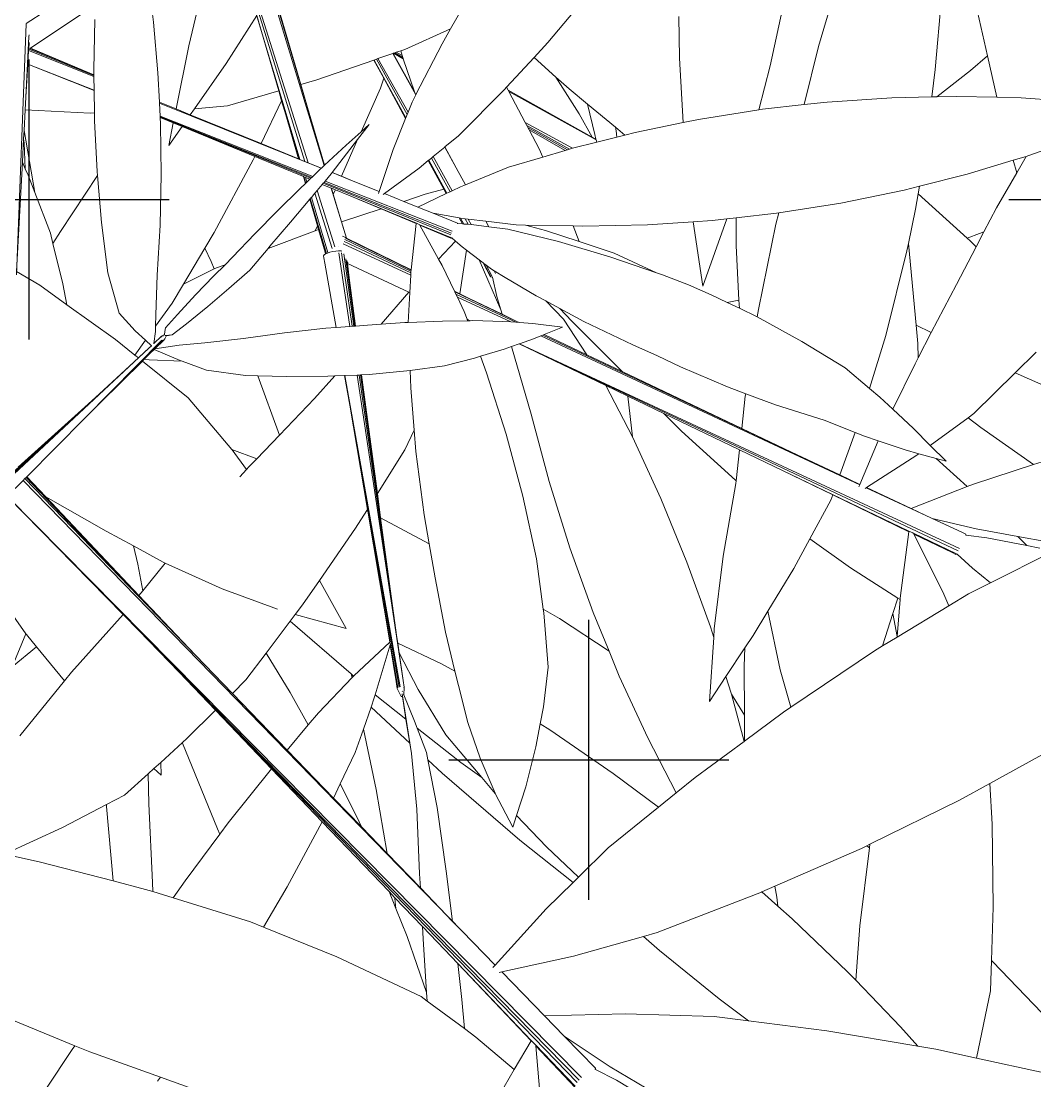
# Model space of a CAD drawing. Header units: millimetres. Extents: x 18 to 174501, y 22 to 24571.
# Drawn here: x 18323.7 to 18504.7, y 21742.8 to 21931.9 of the extents above; entities that cross this region are included whole.
import ezdxf

# ---------------------------------------------------------------- set-up
doc = ezdxf.new("R2010")
doc.units = ezdxf.units.MM
doc.header["$MEASUREMENT"] = 0
doc.layers.add('Edges', color=7, linetype='Continuous', lineweight=18)
doc.layers.add('tampak', color=7, linetype='Continuous')

# ---------------------------------------------------------------- blocks, each defined once
blk = doc.blocks.new('OUTDOOR')
at = {"layer": 'tampak', "transparency": 33554687}
h = blk.add_hatch(dxfattribs=at)
h.set_pattern_fill('CROSS', scale=400)
h.paths.add_polyline_path([(1833117.56, 62258.33), (1829017.56, 62258.33), (1829017.56, 55399.79), (1833117.56, 55399.79)])
blk = doc.blocks.new('BAMBOOPLAN')
at = {"layer": 'Edges'}
for p, q in [((3.8543, -3.4748), (3.9152, -3.2214)), ((3.9843, -3.2347), (4.1507, -3.77)), ((3.9857, -3.2263), (4.159, -3.7733)), ((4.2, -3.7801), (4.0331, -3.233)), ((4.157, -3.6325), (4.0409, -3.2442)), ((5.4616, -3.4769), (5.5284, -3.2508)), ((3.7479, -3.2855), (3.7639, -3.4146)), ((3.6207, -3.3001), (3.439, -3.4184)), ((4.1379, -3.7647), (4.0058, -3.3241)), ((5.7593, -3.535), (5.7797, -3.2981)), ((4.1398, -3.574), (4.0693, -3.3329)), ((4.5815, -3.3277), (4.5224, -3.4317)), ((4.8751, -3.3417), (4.7703, -3.4665)), ((5.3382, -3.5262), (5.379, -3.334)), ((3.4499, -3.4809), (3.6166, -3.3696)), ((3.9492, -3.5199), (4.0275, -3.398)), ((4.0838, -3.5902), (4.0275, -3.398)), ((5.1061, -3.5069), (5.1047, -3.4005)), ((5.8926, -3.5009), (5.8669, -3.3881)), ((3.439, -3.4199), (3.4143, -4.0593)), ((3.439, -3.4184), (3.4389, -3.4185)), ((3.4391, -3.4189), (3.439, -3.4199)), ((3.6144, -3.4078), (3.6116, -3.5367)), ((3.7639, -3.4146), (3.7752, -3.5441)), ((4.4054, -3.484), (4.5224, -3.4317)), ((4.5224, -3.4317), (4.5005, -3.47)), ((3.4463, -3.4514), (3.4382, -3.606)), ((3.4466, -3.4471), (3.4463, -3.4514)), ((3.4457, -3.4836), (3.4455, -3.4868)), ((3.4468, -3.4663), (3.4457, -3.4836)), ((3.6118, -3.5506), (3.4463, -3.4832)), ((3.4481, -3.4822), (3.4488, -3.4817)), ((3.4488, -3.4817), (3.4499, -3.4809)), ((3.4488, -3.4817), (3.6118, -3.5494)), ((3.4499, -3.4809), (3.6118, -3.5491)), ((3.8218, -3.6361), (3.8543, -3.4748)), ((4.3955, -3.4874), (4.4054, -3.484)), ((4.5005, -3.47), (4.4338, -3.5995)), ((4.7703, -3.4665), (4.7354, -3.5045)), ((5.4243, -3.6249), (5.4616, -3.4769)), ((3.4455, -3.4868), (3.4434, -3.5214)), ((3.6119, -3.5537), (3.4455, -3.4868)), ((4.1813, -3.562), (4.3267, -3.5114)), ((4.3267, -3.5114), (4.3271, -3.5112)), ((4.3515, -3.5572), (4.3267, -3.5114)), ((4.3271, -3.5112), (4.3329, -3.5092)), ((4.4079, -3.6591), (4.3271, -3.5112)), ((4.3329, -3.5092), (4.337, -3.5077)), ((4.3329, -3.5092), (4.4114, -3.6503)), ((4.337, -3.5077), (4.3746, -3.4947)), ((4.337, -3.5077), (4.4138, -3.6443)), ((4.3746, -3.4947), (4.3759, -3.4942)), ((4.4334, -3.6004), (4.3746, -3.4947)), ((4.3759, -3.4942), (4.3766, -3.494)), ((4.4301, -3.5926), (4.3759, -3.4942)), ((4.3766, -3.494), (4.3778, -3.4936)), ((4.4016, -3.5081), (4.3766, -3.494)), ((4.3778, -3.4936), (4.3796, -3.493)), ((4.3778, -3.4936), (4.4011, -3.5065)), ((4.3796, -3.493), (4.3838, -3.4915)), ((4.3796, -3.493), (4.4004, -3.5044)), ((4.3838, -3.4915), (4.3955, -3.4874)), ((4.3838, -3.4915), (4.3991, -3.4998)), ((4.3991, -3.4998), (4.3955, -3.4874)), ((4.4004, -3.5044), (4.3991, -3.4998)), ((4.4004, -3.5046), (4.4004, -3.5044)), ((4.4011, -3.5065), (4.4004, -3.5046)), ((4.4016, -3.5081), (4.4011, -3.5065)), ((4.4301, -3.5926), (4.4016, -3.5081)), ((4.7354, -3.5045), (4.6653, -3.5807)), ((4.7909, -3.5546), (4.7354, -3.5045)), ((5.1155, -3.6708), (5.1061, -3.5069)), ((5.8926, -3.5009), (5.8487, -3.5383)), ((5.9167, -3.6064), (5.8926, -3.5009)), ((3.4434, -3.5217), (3.4382, -3.606)), ((3.4434, -3.5214), (3.6124, -3.588)), ((3.4434, -3.5214), (3.4434, -3.5217)), ((3.4434, -3.5217), (3.6124, -3.5891)), ((3.6116, -3.5367), (3.6118, -3.5491)), ((3.8686, -3.6354), (3.9492, -3.5199)), ((5.3092, -3.6383), (5.3382, -3.5262)), ((5.7504, -3.6052), (5.7593, -3.535)), ((5.8487, -3.5383), (5.7633, -3.6049)), ((3.6118, -3.5491), (3.6118, -3.5494)), ((3.6118, -3.5494), (3.6118, -3.5506)), ((3.6118, -3.5506), (3.6119, -3.5537)), ((3.6119, -3.5537), (3.6124, -3.588)), ((3.7752, -3.5441), (3.779, -3.6186)), ((4.1398, -3.574), (4.1813, -3.562)), ((4.343, -3.5829), (4.3515, -3.5572)), ((4.4073, -3.6604), (4.3515, -3.5572)), ((4.8504, -3.6489), (4.7909, -3.5546)), ((4.8247, -3.5851), (4.7909, -3.5546)), ((3.6124, -3.588), (3.6124, -3.5891)), ((3.6124, -3.5891), (3.6132, -3.6463)), ((3.9529, -3.6281), (4.0838, -3.5902)), ((4.0911, -3.615), (4.0838, -3.5902)), ((4.157, -3.6325), (4.1398, -3.574)), ((4.2937, -3.6945), (4.343, -3.5829)), ((4.4338, -3.5995), (4.4301, -3.5926)), ((4.6601, -3.5864), (4.5421, -3.7046)), ((4.6653, -3.5807), (4.6601, -3.5864)), ((4.6692, -3.5881), (4.6653, -3.5807)), ((4.884, -3.7082), (4.6692, -3.5881)), ((4.671, -3.5917), (4.6692, -3.5881)), ((4.8938, -3.7149), (4.671, -3.5917)), ((4.7126, -3.6704), (4.671, -3.5917)), ((4.8721, -3.6242), (4.8247, -3.5851)), ((3.4382, -3.606), (3.4365, -3.6387)), ((3.779, -3.6186), (3.7791, -3.621)), ((3.8218, -3.6361), (3.779, -3.6186)), ((4.1924, -3.7873), (3.7791, -3.621)), ((3.7791, -3.621), (3.7809, -3.6544)), ((4.0386, -3.7243), (4.0911, -3.615)), ((4.1017, -3.6511), (4.0911, -3.615)), ((4.4241, -3.6185), (4.4138, -3.6443)), ((4.4334, -3.6004), (4.4241, -3.6185)), ((4.4338, -3.5995), (4.4334, -3.6004)), ((5.483, -3.6184), (5.4243, -3.6249)), ((5.6481, -3.6074), (5.483, -3.6184)), ((5.7504, -3.6052), (5.6481, -3.6074)), ((5.7633, -3.6049), (5.7504, -3.6052)), ((5.8134, -3.6039), (5.7633, -3.6049)), ((5.9167, -3.6064), (5.8134, -3.6039)), ((5.9784, -3.6079), (5.9167, -3.6064)), ((6.0786, -3.6149), (5.9784, -3.6079)), ((3.4365, -3.6387), (3.4337, -3.6914)), ((3.4365, -3.6387), (3.6024, -3.6465)), ((3.6024, -3.6465), (3.6132, -3.6463)), ((3.6132, -3.6463), (3.6135, -3.6661)), ((3.8579, -3.6507), (3.8218, -3.6361)), ((3.8579, -3.6507), (3.8686, -3.6354)), ((3.8686, -3.6354), (3.9529, -3.6281)), ((4.2009, -3.7793), (4.157, -3.6325)), ((4.4138, -3.6443), (4.4114, -3.6503)), ((4.8901, -3.7014), (4.8721, -3.6242)), ((4.9434, -3.6829), (4.8721, -3.6242)), ((5.3092, -3.6383), (5.155, -3.6627)), ((5.3185, -3.6368), (5.3092, -3.6383)), ((5.4243, -3.6249), (5.3185, -3.6368)), ((3.6135, -3.6661), (3.6202, -3.7957)), ((3.7809, -3.6544), (4.1707, -3.808)), ((3.7809, -3.6544), (3.781, -3.6564)), ((3.781, -3.6564), (4.1678, -3.8107)), ((3.781, -3.6564), (3.781, -3.6571)), ((3.781, -3.6571), (4.1657, -3.8128)), ((3.781, -3.6571), (3.781, -3.6575)), ((3.8147, -3.6715), (3.781, -3.6575)), ((3.781, -3.6575), (3.7818, -3.6738)), ((3.7818, -3.6738), (3.7838, -3.8032)), ((3.8031, -3.7292), (3.8147, -3.6715)), ((3.837, -3.6807), (3.8147, -3.6715)), ((4.0386, -3.7243), (3.8579, -3.6507)), ((4.1338, -3.7631), (4.1017, -3.6511)), ((4.1346, -3.7634), (4.1017, -3.6511)), ((4.3146, -3.6757), (4.285, -3.7142)), ((4.3146, -3.6757), (4.2937, -3.6945)), ((4.4073, -3.6604), (4.3759, -3.7394)), ((4.4079, -3.6591), (4.4073, -3.6604)), ((4.4114, -3.6503), (4.4079, -3.6591)), ((4.7126, -3.6704), (4.8335, -3.7362)), ((4.7167, -3.6783), (4.7126, -3.6704)), ((4.884, -3.7082), (4.8504, -3.6489)), ((5.1155, -3.6708), (4.9929, -3.696)), ((5.155, -3.6627), (5.1155, -3.6708)), ((3.4337, -3.6914), (3.4326, -3.7121)), ((3.4611, -3.8493), (3.4337, -3.6914)), ((3.8031, -3.7292), (3.837, -3.6807)), ((4.0228, -3.7574), (3.837, -3.6807)), ((4.2937, -3.6945), (4.2556, -3.7286)), ((4.7167, -3.6783), (4.8261, -3.7384)), ((4.7195, -3.6835), (4.7167, -3.6783)), ((4.7195, -3.6835), (4.8209, -3.74)), ((4.7228, -3.6897), (4.7195, -3.6835)), ((4.8148, -3.7418), (4.7228, -3.6897)), ((4.748, -3.7376), (4.7228, -3.6897)), ((4.8933, -3.7134), (4.8901, -3.7014)), ((4.9446, -3.6919), (4.9434, -3.6829)), ((4.9671, -3.7025), (4.9434, -3.6829)), ((4.9466, -3.7077), (4.9446, -3.6919)), ((4.9671, -3.7025), (4.9466, -3.7077)), ((4.9929, -3.696), (4.9671, -3.7025)), ((6.1537, -3.7001), (5.9983, -3.7548)), ((3.4326, -3.7121), (3.4294, -3.7721)), ((3.4338, -3.7227), (3.4326, -3.7121)), ((3.4369, -3.789), (3.4338, -3.7227)), ((4.1338, -3.7631), (4.0386, -3.7243)), ((4.2556, -3.7286), (4.2009, -3.7793)), ((4.2202, -3.7982), (4.285, -3.7142)), ((4.2436, -3.8078), (4.285, -3.7142)), ((4.5421, -3.7046), (4.5074, -3.7331)), ((4.8953, -3.7206), (4.8335, -3.7362)), ((4.8933, -3.7134), (4.884, -3.7082)), ((4.8938, -3.7149), (4.8933, -3.7134)), ((4.8953, -3.7206), (4.8938, -3.7149)), ((4.9466, -3.7077), (4.8953, -3.7206)), ((4.3759, -3.7394), (4.3401, -3.8467)), ((4.5072, -3.7333), (4.4776, -3.7577)), ((4.5074, -3.7331), (4.5072, -3.7333)), ((4.5364, -3.7859), (4.5072, -3.7333)), ((4.5364, -3.7859), (4.5074, -3.7331)), ((4.758, -3.7587), (4.748, -3.7376)), ((4.8148, -3.7418), (4.758, -3.7587)), ((4.8209, -3.74), (4.8148, -3.7418)), ((4.8261, -3.7384), (4.8209, -3.74)), ((4.8326, -3.7365), (4.8261, -3.7384)), ((4.8335, -3.7362), (4.8326, -3.7365)), ((5.9983, -3.7548), (5.9912, -3.757)), ((3.4294, -3.7721), (3.4148, -4.0508)), ((3.4369, -3.789), (3.4294, -3.7721)), ((3.9193, -3.951), (4.0187, -3.7658)), ((4.0187, -3.7658), (4.0228, -3.7574)), ((4.1469, -3.8087), (4.0228, -3.7574)), ((4.1346, -3.7634), (4.1338, -3.7631)), ((4.1379, -3.7647), (4.1346, -3.7634)), ((4.1507, -3.77), (4.1379, -3.7647)), ((4.159, -3.7733), (4.1507, -3.77)), ((4.1926, -3.787), (4.159, -3.7733)), ((4.1968, -3.783), (4.1926, -3.787)), ((4.2, -3.7801), (4.1968, -3.783)), ((4.2009, -3.7793), (4.2, -3.7801)), ((4.4654, -3.7678), (4.4417, -3.7873)), ((4.4667, -3.7667), (4.4654, -3.7678)), ((4.4895, -3.8122), (4.4654, -3.7678)), ((4.4732, -3.7614), (4.4667, -3.7667)), ((4.5128, -3.851), (4.4667, -3.7667)), ((4.4776, -3.7577), (4.4732, -3.7614)), ((4.4732, -3.7614), (4.5209, -3.8472)), ((4.4776, -3.7577), (4.5264, -3.8446)), ((4.758, -3.7587), (4.6701, -3.7848)), ((5.9583, -3.7669), (5.8402, -3.8025)), ((5.9912, -3.757), (5.9583, -3.7669)), ((5.967, -3.7987), (5.9583, -3.7669)), ((5.9912, -3.757), (5.967, -3.7987)), ((3.4439, -3.8049), (3.4369, -3.789)), ((3.4611, -3.8493), (3.4439, -3.8049)), ((3.527, -3.9488), (3.6211, -3.8061)), ((3.6202, -3.7957), (3.6211, -3.8061)), ((3.6211, -3.8061), (3.6315, -3.9253)), ((3.7838, -3.8032), (3.781, -3.9321)), ((4.1518, -3.826), (4.1469, -3.8087)), ((4.148, -3.8092), (4.1469, -3.8087)), ((4.1527, -3.8252), (4.148, -3.8092)), ((4.1516, -3.8107), (4.148, -3.8092)), ((4.1553, -3.8227), (4.1516, -3.8107)), ((4.163, -3.8154), (4.1516, -3.8107)), ((4.1678, -3.8107), (4.1657, -3.8128)), ((4.1707, -3.808), (4.1678, -3.8107)), ((4.1924, -3.7873), (4.1707, -3.808)), ((4.1926, -3.787), (4.1924, -3.7873)), ((4.2179, -3.8012), (4.2018, -3.8203)), ((4.22, -3.7984), (4.2179, -3.8012)), ((4.2202, -3.7982), (4.22, -3.7984)), ((4.2739, -3.8201), (4.22, -3.7984)), ((4.2436, -3.8078), (4.2202, -3.7982)), ((4.2739, -3.8201), (4.2436, -3.8078)), ((4.4417, -3.7873), (4.3533, -3.852)), ((4.5605, -3.8293), (4.5364, -3.7859)), ((4.6701, -3.7848), (4.5605, -3.8293)), ((5.8402, -3.8025), (5.7188, -3.8332)), ((5.967, -3.7987), (5.9151, -3.8883)), ((4.1518, -3.826), (4.1383, -3.8389)), ((4.1527, -3.8252), (4.1518, -3.826)), ((4.1553, -3.8227), (4.1527, -3.8252)), ((4.163, -3.8154), (4.1553, -3.8227)), ((4.1657, -3.8128), (4.163, -3.8154)), ((4.1948, -3.8285), (4.1815, -3.8444)), ((4.1973, -3.8256), (4.1948, -3.8285)), ((4.2176, -3.8379), (4.1948, -3.8285)), ((4.1993, -3.8233), (4.1973, -3.8256)), ((4.1973, -3.8256), (4.5232, -3.9575)), ((4.2018, -3.8203), (4.1993, -3.8233)), ((4.1993, -3.8233), (4.5244, -3.953)), ((4.2018, -3.8203), (4.5261, -3.9481)), ((4.2565, -3.9655), (4.2176, -3.8379)), ((4.2185, -3.8383), (4.2176, -3.8379)), ((4.3401, -3.8467), (4.2739, -3.8201)), ((4.5047, -3.8407), (4.4895, -3.8122)), ((4.5109, -3.8519), (4.4895, -3.8122)), ((4.5477, -3.8344), (4.5264, -3.8446)), ((4.5605, -3.8293), (4.5477, -3.8344)), ((5.7188, -3.8332), (5.68, -3.8431)), ((5.7155, -3.8524), (5.7188, -3.8332)), ((3.5011, -3.953), (3.4611, -3.8493)), ((4.1383, -3.8389), (4.0803, -3.8961)), ((4.1643, -3.8647), (4.1633, -3.866)), ((4.1657, -3.8631), (4.1643, -3.8647)), ((4.2053, -4.0047), (4.1643, -3.8647)), ((4.1669, -3.8616), (4.1657, -3.8631)), ((4.1759, -3.851), (4.1669, -3.8616)), ((4.209, -4.0019), (4.1669, -3.8616)), ((4.1815, -3.8444), (4.1759, -3.851)), ((4.1759, -3.851), (4.2197, -3.9917)), ((4.1815, -3.8444), (4.2269, -3.988)), ((4.223, -3.8533), (4.2185, -3.8383)), ((4.2283, -3.8424), (4.2185, -3.8383)), ((4.223, -3.8533), (4.2276, -3.844)), ((4.2441, -3.924), (4.223, -3.8533)), ((4.2276, -3.844), (4.2283, -3.8424)), ((4.2616, -3.8561), (4.2283, -3.8424)), ((4.3448, -3.8909), (4.2616, -3.8561)), ((4.4349, -3.9277), (4.2616, -3.8561)), ((4.3401, -3.8467), (4.3384, -3.8517)), ((4.3533, -3.852), (4.3503, -3.8543)), ((4.4026, -3.8719), (4.3533, -3.852)), ((4.4577, -3.8538), (4.4026, -3.8719)), ((4.5108, -3.852), (4.4384, -3.8863)), ((4.5047, -3.8407), (4.4577, -3.8538)), ((4.5108, -3.852), (4.5047, -3.8407)), ((4.5109, -3.8519), (4.5108, -3.852)), ((4.5128, -3.851), (4.5109, -3.8519)), ((4.5209, -3.8472), (4.5128, -3.851)), ((4.5264, -3.8446), (4.5209, -3.8472)), ((5.68, -3.8431), (5.5179, -3.8763)), ((5.7089, -3.8916), (5.7155, -3.8524)), ((5.8405, -3.9653), (5.7155, -3.8524)), ((4.1633, -3.866), (4.1135, -3.9248)), ((4.1829, -3.9346), (4.1633, -3.866)), ((4.3448, -3.8909), (4.2441, -3.924)), ((4.4348, -3.9285), (4.3448, -3.8909)), ((4.4384, -3.8863), (4.4026, -3.8719)), ((4.4776, -3.902), (4.4384, -3.8863)), ((5.5179, -3.8763), (5.3597, -3.9013)), ((5.6908, -3.9794), (5.7089, -3.8916)), ((5.9151, -3.8883), (5.8835, -3.9492)), ((4.0803, -3.8961), (4.0228, -3.9544)), ((4.5439, -3.9137), (4.4776, -3.902)), ((4.5396, -3.927), (4.4776, -3.902)), ((4.5523, -3.9294), (4.5439, -3.9137)), ((4.5444, -3.9138), (4.5439, -3.9137)), ((4.5529, -3.9294), (4.5444, -3.9138)), ((4.5474, -3.9143), (4.5444, -3.9138)), ((4.5557, -3.9296), (4.5474, -3.9143)), ((4.5588, -3.9163), (4.5474, -3.9143)), ((4.5594, -3.9164), (4.5588, -3.9163)), ((4.5594, -3.9164), (4.5672, -3.9303)), ((4.5673, -3.9173), (4.5594, -3.9164)), ((4.5673, -3.9173), (4.5748, -3.9308)), ((4.6124, -3.9226), (4.5673, -3.9173)), ((5.1659, -4.0878), (5.2269, -3.9165)), ((5.2269, -3.9165), (5.1899, -3.9206)), ((5.2509, -3.9138), (5.2269, -3.9165)), ((5.3544, -3.9022), (5.2509, -3.9138)), ((5.2512, -3.984), (5.2509, -3.9138)), ((5.3526, -3.9296), (5.3597, -3.9013)), ((5.3597, -3.9013), (5.3544, -3.9022)), ((3.6315, -3.9253), (3.6475, -4.0544)), ((3.781, -3.9321), (3.7735, -4.0601)), ((4.1135, -3.9248), (4.0614, -3.9861)), ((4.1769, -3.9468), (4.1829, -3.9346)), ((4.1855, -3.9435), (4.1769, -3.9468)), ((4.1855, -3.9435), (4.1829, -3.9346)), ((4.2021, -4.0014), (4.1855, -3.9435)), ((4.2565, -3.9655), (4.2441, -3.924)), ((4.4214, -4.0464), (4.4348, -3.9285)), ((4.4348, -3.9285), (4.4349, -3.9277)), ((4.4436, -3.9313), (4.4349, -3.9277)), ((4.5226, -3.9639), (4.4436, -3.9313)), ((4.4442, -3.9324), (4.4436, -3.9313)), ((4.5231, -3.9654), (4.4442, -3.9324)), ((4.4918, -4.0188), (4.4442, -3.9324)), ((4.5403, -3.9286), (4.539, -3.9285)), ((4.5396, -3.927), (4.5403, -3.9286)), ((4.5523, -3.9294), (4.5403, -3.9286)), ((4.5529, -3.9294), (4.5523, -3.9294)), ((4.5557, -3.9296), (4.5529, -3.9294)), ((4.5672, -3.9303), (4.5557, -3.9296)), ((4.5748, -3.9308), (4.5672, -3.9303)), ((4.5755, -3.9308), (4.5748, -3.9308)), ((4.6201, -3.9365), (4.5755, -3.9308)), ((4.6201, -3.9365), (4.6124, -3.9226)), ((4.69, -3.9317), (4.6124, -3.9226)), ((4.6685, -3.9425), (4.6201, -3.9365)), ((4.7976, -3.9744), (4.6685, -3.9425)), ((4.7131, -3.9322), (4.69, -3.9317)), ((4.7646, -3.9459), (4.7131, -3.9322)), ((4.8349, -3.9346), (4.7131, -3.9322)), ((4.85, -3.974), (4.7646, -3.9459)), ((4.85, -3.974), (4.8349, -3.9346)), ((4.8595, -3.9351), (4.8349, -3.9346)), ((5.0248, -3.9316), (4.8595, -3.9351)), ((5.1415, -3.9239), (5.0248, -3.9316)), ((5.1899, -3.9206), (5.1415, -3.9239)), ((5.1659, -4.0878), (5.1415, -3.9239)), ((5.3077, -4.1475), (5.3526, -3.9296)), ((3.5076, -3.9792), (3.5011, -3.953)), ((3.5076, -3.9792), (3.527, -3.9488)), ((3.8952, -3.9913), (3.9193, -3.951)), ((4.0228, -3.9544), (3.9661, -4.0137)), ((4.1769, -3.9468), (4.0564, -3.992)), ((4.2465, -3.9609), (4.2468, -3.9609)), ((4.254, -3.9643), (4.2468, -3.9609)), ((4.4211, -4.0495), (4.2525, -3.9693)), ((4.2537, -3.966), (4.4213, -4.0472)), ((4.254, -3.9643), (4.2565, -3.9655)), ((4.2565, -3.9655), (4.4214, -4.0464)), ((4.5231, -3.9654), (4.5243, -3.9656)), ((4.5243, -3.9656), (4.5256, -3.9649)), ((4.5256, -3.9649), (4.5245, -3.964)), ((4.5352, -3.9732), (4.5256, -3.9649)), ((5.8723, -3.9541), (5.8405, -3.9653)), ((5.8486, -3.9726), (5.8405, -3.9653)), ((5.8636, -3.9874), (5.8486, -3.9726)), ((5.8835, -3.9492), (5.8636, -3.9874)), ((5.8835, -3.9492), (5.8723, -3.9541)), ((3.5329, -4.0819), (3.5076, -3.9792)), ((3.8406, -4.0827), (3.8952, -3.9913)), ((3.911, -4.0249), (3.8952, -3.9913)), ((4.0564, -3.992), (4.0096, -4.047)), ((4.0614, -3.9861), (4.0564, -3.992)), ((4.2215, -3.9998), (4.2143, -4.0015)), ((4.229, -3.9987), (4.2215, -3.9998)), ((4.2363, -3.9981), (4.229, -3.9987)), ((4.2353, -3.9876), (4.2353, -3.9877)), ((4.2353, -3.9877), (4.2354, -3.988)), ((4.2401, -3.9982), (4.2363, -3.9981)), ((4.243, -3.9982), (4.2401, -3.9982)), ((4.2449, -3.9984), (4.243, -3.9982)), ((4.4204, -4.0603), (4.2479, -3.9799)), ((4.4208, -4.0542), (4.2505, -3.974)), ((4.4918, -4.0188), (4.5352, -3.9732)), ((4.5521, -3.9879), (4.5352, -3.9732)), ((4.5457, -4.1074), (4.563, -3.9963)), ((4.563, -3.9963), (4.5521, -3.9879)), ((4.5953, -4.021), (4.563, -3.9963)), ((4.931, -4.0141), (4.7976, -3.9744)), ((4.94, -4.0035), (4.85, -3.974)), ((5.2582, -4.1238), (5.2512, -3.984)), ((5.6328, -4.214), (5.687, -3.998)), ((5.687, -3.998), (5.6908, -3.9794)), ((5.7105, -4.1873), (5.6908, -3.9794)), ((5.8636, -3.9874), (5.8134, -4.0839)), ((3.919, -4.0442), (3.911, -4.0249)), ((3.9661, -4.0137), (3.9466, -4.0333)), ((4.1996, -4.0081), (4.198, -4.0104)), ((4.1987, -4.0155), (4.198, -4.0104)), ((4.1987, -4.0155), (4.2012, -4.0294)), ((4.203, -4.0058), (4.1996, -4.0081)), ((4.2033, -4.0056), (4.2021, -4.0014)), ((4.2033, -4.0056), (4.203, -4.0058)), ((4.2053, -4.0047), (4.2033, -4.0056)), ((4.208, -4.0035), (4.2053, -4.0047)), ((4.2143, -4.0015), (4.208, -4.0035)), ((4.2653, -4.1907), (4.237, -4.0032)), ((4.2707, -4.1903), (4.2438, -4.0032)), ((4.2751, -4.19), (4.2496, -4.0055)), ((4.2553, -4.0188), (4.2552, -4.0181)), ((4.2782, -4.1898), (4.2553, -4.0188)), ((4.2578, -4.0229), (4.2579, -4.0238)), ((4.2579, -4.0238), (4.2582, -4.0259)), ((4.2584, -4.027), (4.2586, -4.0286)), ((4.2598, -4.0265), (4.2588, -4.0296)), ((4.5008, -4.035), (4.4918, -4.0188)), ((4.6506, -4.1487), (4.5953, -4.021)), ((4.6056, -4.0289), (4.5953, -4.021)), ((5.048, -4.0542), (4.931, -4.0141)), ((5.048, -4.0542), (4.94, -4.0035)), ((3.4737, -4.0858), (3.4148, -4.0508)), ((3.919, -4.0442), (3.8406, -4.0827)), ((3.9466, -4.0333), (3.9182, -4.0618)), ((3.9245, -4.0416), (3.919, -4.0442)), ((3.9466, -4.0333), (3.9245, -4.0416)), ((4.0096, -4.047), (3.9564, -4.0938)), ((4.2012, -4.0294), (4.23, -4.1934)), ((4.2012, -4.0294), (4.2304, -4.1933)), ((4.2585, -4.0273), (4.2586, -4.0286)), ((4.2587, -4.029), (4.2586, -4.0286)), ((4.2587, -4.029), (4.2587, -4.0291)), ((4.2587, -4.0297), (4.2587, -4.0291)), ((4.2588, -4.0296), (4.2587, -4.0297)), ((4.2587, -4.0297), (4.2635, -4.0671)), ((4.2588, -4.0296), (4.2589, -4.0303)), ((4.2589, -4.0303), (4.4154, -4.1032)), ((4.2589, -4.0303), (4.2635, -4.0671)), ((4.4204, -4.0603), (4.4208, -4.0542)), ((4.4208, -4.0542), (4.4209, -4.0509)), ((4.4209, -4.0509), (4.4211, -4.0495)), ((4.4211, -4.0495), (4.4213, -4.0472)), ((4.4213, -4.0472), (4.4214, -4.0464)), ((4.5322, -4.1008), (4.5008, -4.035)), ((4.6244, -4.0639), (4.6056, -4.0289)), ((4.6075, -4.0303), (4.6056, -4.0289)), ((4.6252, -4.0631), (4.6075, -4.0303)), ((4.6131, -4.0346), (4.6075, -4.0303)), ((4.6278, -4.0615), (4.6131, -4.0346)), ((4.6265, -4.0449), (4.6131, -4.0346)), ((4.6331, -4.0488), (4.6265, -4.0449)), ((4.6331, -4.0488), (4.6371, -4.0561)), ((4.6617, -4.0658), (4.6331, -4.0488)), ((5.0628, -4.0592), (5.048, -4.0542)), ((3.6475, -4.0544), (3.6767, -4.1572)), ((3.7735, -4.0601), (3.7699, -4.1615)), ((3.9182, -4.0618), (3.8713, -4.1106)), ((4.2635, -4.0671), (4.2793, -4.1897)), ((4.418, -4.1044), (4.4204, -4.0603)), ((4.6244, -4.0639), (4.6293, -4.0651)), ((4.6293, -4.0651), (4.6288, -4.0631)), ((4.6407, -4.1141), (4.6293, -4.0651)), ((4.7409, -4.1129), (4.6617, -4.0658)), ((5.1293, -4.0851), (5.0628, -4.0592)), ((3.543, -4.1354), (3.4737, -4.0858)), ((3.543, -4.1354), (3.5329, -4.0819)), ((3.8115, -4.1315), (3.8406, -4.0827)), ((3.9564, -4.0938), (3.9025, -4.1396)), ((4.3453, -4.1849), (4.4154, -4.1032)), ((4.4137, -4.1805), (4.418, -4.1044)), ((4.4154, -4.1032), (4.418, -4.1044)), ((4.5322, -4.1008), (4.5457, -4.1074)), ((4.5324, -4.101), (4.5322, -4.1008)), ((4.5324, -4.101), (4.57, -4.1193)), ((4.5333, -4.1029), (4.5324, -4.101)), ((4.6894, -4.1771), (4.5333, -4.1029)), ((4.5359, -4.1084), (4.5333, -4.1029)), ((4.5457, -4.1074), (4.57, -4.1193)), ((5.1877, -4.1102), (5.1293, -4.0851)), ((5.8134, -4.0839), (5.7491, -4.2066)), ((3.7693, -4.1901), (3.8115, -4.1315)), ((3.8713, -4.1106), (3.8255, -4.1601)), ((4.6887, -4.1803), (4.5359, -4.1084)), ((4.5395, -4.1158), (4.5359, -4.1084)), ((4.6758, -4.1794), (4.5395, -4.1158)), ((4.557, -4.1524), (4.5395, -4.1158)), ((4.57, -4.1193), (4.6539, -4.1599)), ((4.6506, -4.1487), (4.6407, -4.1141)), ((4.765, -4.1257), (4.7409, -4.1129)), ((4.8105, -4.1721), (4.765, -4.1257)), ((4.8011, -4.145), (4.765, -4.1257)), ((5.2284, -4.1298), (5.1877, -4.1102)), ((5.2582, -4.1238), (5.2284, -4.1298)), ((5.2592, -4.1446), (5.2284, -4.1298)), ((5.2592, -4.1446), (5.2582, -4.1238)), ((3.6667, -4.224), (3.543, -4.1354)), ((3.6767, -4.1572), (3.7171, -4.2017)), ((3.7699, -4.1615), (3.7693, -4.1901)), ((3.8255, -4.1601), (3.7951, -4.1943)), ((3.9025, -4.1396), (3.8481, -4.1842)), ((4.5643, -4.1725), (4.557, -4.1524)), ((4.6539, -4.1599), (4.6506, -4.1487)), ((4.6539, -4.1599), (4.6894, -4.1771)), ((4.8313, -4.177), (4.8011, -4.145)), ((4.8625, -4.1778), (4.8011, -4.145)), ((5.3049, -4.1666), (5.2592, -4.1446)), ((5.3049, -4.1666), (5.3077, -4.1475)), ((3.8481, -4.1842), (3.8118, -4.2122)), ((4.3099, -4.1874), (4.2793, -4.1897)), ((4.3453, -4.1849), (4.3099, -4.1874)), ((4.4059, -4.1807), (4.3453, -4.1849)), ((4.4137, -4.1805), (4.4059, -4.1807)), ((4.5017, -4.1776), (4.4137, -4.1805)), ((4.5657, -4.1762), (4.5017, -4.1776)), ((4.5643, -4.1725), (4.5721, -4.1761)), ((4.5643, -4.1726), (4.5643, -4.1725)), ((4.5643, -4.1726), (4.5719, -4.1761)), ((4.5657, -4.1762), (4.5643, -4.1726)), ((4.5719, -4.1761), (4.5657, -4.1762)), ((4.5721, -4.1761), (4.5719, -4.1761)), ((4.5791, -4.176), (4.5721, -4.1761)), ((4.656, -4.1779), (4.5791, -4.176)), ((4.6758, -4.1794), (4.656, -4.1779)), ((4.6887, -4.1803), (4.6758, -4.1794)), ((4.6974, -4.181), (4.6887, -4.1803)), ((4.6974, -4.181), (4.6894, -4.1771)), ((4.7323, -4.1835), (4.6974, -4.181)), ((4.8078, -4.1927), (4.7323, -4.1835)), ((4.8704, -4.2633), (4.8105, -4.1721)), ((4.956, -4.3016), (4.8313, -4.177)), ((4.987, -4.2379), (4.8625, -4.1778)), ((5.305, -4.1667), (5.3049, -4.1666)), ((5.4185, -4.2291), (5.305, -4.1667)), ((5.7491, -4.2066), (5.7105, -4.1873)), ((5.715, -4.2345), (5.7105, -4.1873)), ((3.7171, -4.2017), (3.7433, -4.2261)), ((3.769, -4.204), (3.765, -4.2345)), ((3.7848, -4.216), (3.765, -4.2345)), ((3.7693, -4.1901), (3.769, -4.204)), ((3.7859, -4.2154), (3.7832, -4.2179)), ((3.7862, -4.2151), (3.7848, -4.216)), ((3.7862, -4.2151), (3.7923, -4.2117)), ((3.7887, -4.2149), (3.7893, -4.2144)), ((3.7923, -4.2117), (3.7922, -4.2128)), ((3.7927, -4.204), (3.7923, -4.2117)), ((3.7923, -4.2117), (3.7925, -4.2116)), ((3.7951, -4.1943), (3.7927, -4.204)), ((3.7934, -4.222), (3.7969, -4.2139)), ((3.8118, -4.2122), (3.794, -4.2136)), ((3.7969, -4.2139), (3.794, -4.2138)), ((3.802, -4.2139), (3.7969, -4.2139)), ((3.8118, -4.2122), (3.802, -4.2139)), ((4.0983, -4.2068), (3.9934, -4.2218)), ((4.2039, -4.1953), (4.0983, -4.2068)), ((4.23, -4.1934), (4.2039, -4.1953)), ((4.2304, -4.1933), (4.23, -4.1934)), ((4.2653, -4.1907), (4.2304, -4.1933)), ((4.2707, -4.1903), (4.2653, -4.1907)), ((4.2751, -4.19), (4.2707, -4.1903)), ((4.2782, -4.1898), (4.2751, -4.19)), ((4.2793, -4.1897), (4.2782, -4.1898)), ((4.7522, -4.215), (4.734, -4.2224)), ((4.7578, -4.2128), (4.7522, -4.215)), ((5.5663, -4.5946), (4.7522, -4.215)), ((4.7614, -4.2114), (4.7578, -4.2128)), ((5.3923, -4.5115), (4.7578, -4.2128)), ((4.8078, -4.1927), (4.7614, -4.2114)), ((4.8704, -4.2633), (4.7614, -4.2114)), ((5.5911, -4.3489), (5.6328, -4.214)), ((5.7491, -4.2066), (5.7153, -4.2711)), ((3.5886, -4.4246), (3.7854, -4.2259)), ((3.6277, -4.3856), (3.7869, -4.2262)), ((3.7163, -4.2637), (3.6667, -4.224)), ((3.7163, -4.2637), (3.7433, -4.2261)), ((3.7433, -4.2261), (3.7586, -4.2404)), ((3.7586, -4.2404), (3.7523, -4.2463)), ((3.7586, -4.2404), (3.7591, -4.2408)), ((3.765, -4.2345), (3.7649, -4.2349)), ((3.7649, -4.2349), (3.7649, -4.2352)), ((3.79, -4.2255), (3.7672, -4.2479)), ((3.7914, -4.2246), (3.7674, -4.2479)), ((3.8297, -4.239), (3.7674, -4.2479)), ((3.7831, -4.2179), (3.7832, -4.2179)), ((3.7914, -4.2246), (3.7925, -4.2234)), ((3.7925, -4.2234), (3.7934, -4.222)), ((3.8952, -4.233), (3.8297, -4.239)), ((3.9934, -4.2218), (3.8952, -4.233)), ((4.6776, -4.2422), (4.659, -4.2487)), ((4.6971, -4.2354), (4.6776, -4.2422)), ((4.6776, -4.2422), (4.7277, -4.415)), ((4.6974, -4.2352), (4.6971, -4.2354)), ((4.9188, -4.3418), (4.6971, -4.2354)), ((4.6984, -4.2349), (4.6974, -4.2352)), ((4.6974, -4.2352), (5.8177, -4.7629)), ((4.734, -4.2224), (4.6984, -4.2349)), ((4.6984, -4.2349), (5.8207, -4.7571)), ((5.0504, -4.2654), (4.987, -4.2379)), ((5.5291, -4.2964), (5.4185, -4.2291)), ((5.7153, -4.2711), (5.715, -4.2345)), ((3.7523, -4.2463), (3.3833, -4.591)), ((3.7255, -4.271), (3.7163, -4.2637)), ((3.7523, -4.2463), (3.7255, -4.271)), ((3.7549, -4.2601), (3.7404, -4.2744)), ((3.7659, -4.2492), (3.7549, -4.2601)), ((3.766, -4.2493), (3.7549, -4.2601)), ((3.7672, -4.2479), (3.7659, -4.2492)), ((3.766, -4.2493), (3.7659, -4.2492)), ((3.832, -4.2778), (3.766, -4.2493)), ((3.7674, -4.2479), (3.7672, -4.2479)), ((4.5988, -4.267), (4.5832, -4.2717)), ((4.659, -4.2487), (4.5988, -4.267)), ((4.6142, -4.3093), (4.5988, -4.267)), ((4.9567, -4.3043), (4.8704, -4.2633)), ((5.1091, -4.2937), (5.0504, -4.2654)), ((6.0165, -4.2561), (5.963, -4.3091)), ((3.7255, -4.271), (3.6263, -4.3625)), ((3.7356, -4.2791), (3.6277, -4.3856)), ((3.7404, -4.2744), (3.7356, -4.2791)), ((3.8524, -4.3725), (3.7356, -4.2791)), ((3.7531, -4.2757), (3.7404, -4.2744)), ((3.837, -4.2796), (3.7531, -4.2757)), ((3.837, -4.2796), (3.832, -4.2778)), ((3.8992, -4.3025), (3.837, -4.2796)), ((4.5066, -4.2912), (4.4187, -4.3031)), ((4.5832, -4.2717), (4.5066, -4.2912)), ((5.2286, -4.3451), (5.1091, -4.2937)), ((5.5911, -4.3489), (5.5291, -4.2964)), ((5.7076, -4.2858), (5.6509, -4.4021)), ((5.7153, -4.2711), (5.7076, -4.2858)), ((3.9989, -4.3158), (3.8992, -4.3025)), ((4.0307, -4.3167), (3.9989, -4.3158)), ((4.0857, -4.4678), (4.0307, -4.3167)), ((4.1039, -4.3186), (4.0307, -4.3167)), ((4.2093, -4.3179), (4.1039, -4.3186)), ((4.1751, -4.3749), (4.227, -4.3172)), ((4.227, -4.3172), (4.2093, -4.3179)), ((4.2516, -4.3162), (4.227, -4.3172)), ((4.2522, -4.3161), (4.2516, -4.3162)), ((4.2516, -4.3162), (4.2648, -4.3913)), ((4.2839, -4.3149), (4.2522, -4.3161)), ((4.2522, -4.3161), (4.3936, -5.11)), ((4.2887, -4.3147), (4.2839, -4.3149)), ((4.4011, -5.0942), (4.2839, -4.3149)), ((4.2924, -4.3145), (4.2887, -4.3147)), ((4.3853, -4.9846), (4.2887, -4.3147)), ((4.2949, -4.3144), (4.2924, -4.3145)), ((4.3655, -4.8414), (4.2924, -4.3145)), ((4.3059, -4.3968), (4.2949, -4.3144)), ((4.2953, -4.3144), (4.2949, -4.3144)), ((4.3148, -4.3136), (4.2953, -4.3144)), ((4.2953, -4.3144), (4.3059, -4.3968)), ((4.4109, -4.3041), (4.3148, -4.3136)), ((4.4187, -4.3031), (4.4109, -4.3041)), ((4.4205, -4.3476), (4.4187, -4.3031)), ((4.664, -4.4653), (4.6142, -4.3093)), ((4.9567, -4.3043), (4.956, -4.3016)), ((4.9605, -4.3061), (4.956, -4.3016)), ((4.9605, -4.3061), (4.9567, -4.3043)), ((5.2655, -4.4512), (4.9605, -4.3061)), ((5.963, -4.3091), (5.8578, -4.4132)), ((6.0816, -4.3616), (5.963, -4.3091)), ((4.4294, -4.4556), (4.4205, -4.3476)), ((4.9861, -4.472), (4.9188, -4.3418)), ((4.9744, -4.3684), (4.9188, -4.3418)), ((5.2754, -4.3623), (5.2286, -4.3451)), ((5.6178, -4.3715), (5.5911, -4.3489)), ((3.6263, -4.3625), (3.3842, -4.5857)), ((3.597, -4.3891), (3.6263, -4.3625)), ((3.9642, -4.5049), (3.8524, -4.3725)), ((4.0857, -4.4678), (4.1751, -4.3749)), ((4.9745, -4.3689), (4.9744, -4.3684)), ((5.0662, -4.4125), (4.9744, -4.3684)), ((4.9862, -4.4722), (4.9745, -4.3689)), ((5.2655, -4.4512), (5.2744, -4.369)), ((5.2744, -4.369), (5.2754, -4.3623)), ((5.3516, -4.3904), (5.2754, -4.3623)), ((5.6509, -4.4021), (5.6178, -4.3715)), ((3.385, -4.5818), (3.597, -4.3891)), ((3.4188, -4.5496), (3.597, -4.3891)), ((3.5886, -4.4246), (3.6277, -4.3856)), ((4.2648, -4.3913), (4.3913, -5.1106)), ((4.3102, -4.6574), (4.2648, -4.3913)), ((4.3354, -4.6173), (4.3059, -4.3968)), ((5.476, -4.4303), (5.3516, -4.3904)), ((5.7037, -4.451), (5.6509, -4.4021)), ((3.4406, -4.5742), (3.5886, -4.4246)), ((4.7736, -4.5865), (4.7277, -4.415)), ((5.1117, -4.4583), (5.0662, -4.4125)), ((5.2597, -4.5054), (5.0662, -4.4125)), ((5.5546, -4.4614), (5.476, -4.4303)), ((5.8435, -4.4236), (5.7465, -4.4942)), ((5.8578, -4.4132), (5.8435, -4.4236)), ((5.8754, -4.4483), (5.8435, -4.4236)), ((4.4058, -4.5059), (4.4294, -4.4556)), ((4.4339, -4.5099), (4.4294, -4.4556)), ((5.2495, -4.583), (5.1117, -4.4583)), ((5.3923, -4.5115), (5.2655, -4.4512)), ((5.7465, -4.4942), (5.7037, -4.451)), ((6.01, -4.543), (5.8754, -4.4483)), ((4.0277, -4.5281), (4.0857, -4.4678)), ((4.7065, -4.6236), (4.664, -4.4653)), ((4.9862, -4.4722), (4.9861, -4.472)), ((5.0591, -4.6299), (4.9862, -4.4722)), ((5.5159, -4.5697), (5.5546, -4.4614)), ((5.5786, -4.4709), (5.5546, -4.4614)), ((5.6138, -4.4827), (5.5667, -4.5936)), ((5.6138, -4.4827), (5.5786, -4.4709)), ((5.6822, -4.5057), (5.6138, -4.4827)), ((4.0277, -4.5281), (3.9642, -4.5049)), ((3.9647, -4.5055), (3.9642, -4.5049)), ((4.0016, -4.5557), (3.9647, -4.5055)), ((4.3354, -4.6173), (4.4058, -4.5059)), ((4.4546, -4.6716), (4.4339, -4.5099)), ((5.2512, -4.5843), (5.2597, -4.5054)), ((5.3694, -4.558), (5.2597, -4.5054)), ((5.5159, -4.5697), (5.3923, -4.5115)), ((5.7172, -4.5155), (5.6822, -4.5057)), ((5.7866, -4.5348), (5.7465, -4.4942)), ((4.0075, -4.5491), (4.0277, -4.5281)), ((5.7121, -4.5192), (5.5837, -4.6016)), ((5.7172, -4.5155), (5.7121, -4.5192)), ((5.7618, -4.5279), (5.7172, -4.5155)), ((5.841, -4.5995), (5.7618, -4.5279)), ((5.7866, -4.5348), (5.7618, -4.5279)), ((6.0322, -4.5358), (6.01, -4.543)), ((3.9848, -4.5747), (4.0016, -4.5557)), ((4.0016, -4.5557), (4.0075, -4.5491)), ((5.4978, -4.6203), (5.3694, -4.558)), ((5.692, -4.7128), (5.3694, -4.558)), ((6.01, -4.543), (5.8564, -4.5935)), ((3.4108, -4.6042), (3.4311, -4.5837)), ((3.4311, -4.5837), (3.4357, -4.579)), ((4.5506, -5.7323), (3.4311, -4.5837)), ((3.4357, -4.579), (3.4389, -4.5758)), ((3.8714, -5.0297), (3.4357, -4.579)), ((3.4389, -4.5758), (3.4406, -4.5742)), ((3.4389, -4.5758), (3.774, -4.9275)), ((3.4406, -4.5742), (3.4891, -4.6256)), ((4.8265, -4.7552), (4.7736, -4.5865)), ((5.2179, -4.7768), (5.2504, -4.5911)), ((5.2512, -4.5843), (5.2495, -4.583)), ((5.2504, -4.5911), (5.2512, -4.5843)), ((5.5667, -4.5936), (5.5159, -4.5697)), ((5.5663, -4.5946), (5.5642, -4.5996)), ((5.5667, -4.5936), (5.5663, -4.5946)), ((5.8564, -4.5935), (5.841, -4.5995)), ((4.3438, -4.6794), (4.3354, -4.6173)), ((5.4929, -4.6338), (5.4978, -4.6203)), ((5.6918, -4.7143), (5.4978, -4.6203)), ((5.5827, -4.6022), (5.58, -4.604)), ((5.5837, -4.6016), (5.5827, -4.6022)), ((5.8283, -4.7167), (5.5827, -4.6022)), ((5.6975, -4.6552), (5.5837, -4.6016)), ((5.841, -4.5995), (5.6975, -4.6552)), ((3.3925, -4.6255), (4.8566, -6.1065)), ((3.3925, -4.6256), (3.6864, -4.9254)), ((3.6433, -4.7126), (3.4891, -4.6256)), ((3.4891, -4.6256), (3.7266, -4.8773)), ((4.7419, -4.7838), (4.7065, -4.6236)), ((5.1255, -4.7918), (5.0591, -4.6299)), ((5.4393, -4.7323), (5.4929, -4.6338)), ((4.2798, -4.7055), (4.3082, -4.6605)), ((4.3082, -4.6605), (4.3102, -4.6574)), ((4.311, -4.662), (4.3082, -4.6605)), ((4.311, -4.662), (4.3102, -4.6574)), ((4.3411, -4.8388), (4.311, -4.662)), ((4.4675, -4.7452), (4.4546, -4.6716)), ((5.7513, -4.6805), (5.6975, -4.6552)), ((4.4675, -4.7452), (4.3438, -4.6794)), ((4.3655, -4.8414), (4.3438, -4.6794)), ((5.8637, -4.7074), (5.7513, -4.6805)), ((5.8283, -4.7167), (5.7513, -4.6805)), ((3.7128, -4.7507), (3.6433, -4.7126)), ((4.1876, -4.8387), (4.2798, -4.7055)), ((5.6698, -4.8838), (5.6918, -4.7143)), ((5.6918, -4.7143), (5.692, -4.7128)), ((5.702, -4.7176), (5.692, -4.7128)), ((5.702, -4.7176), (5.7026, -4.718)), ((5.7026, -4.718), (5.7031, -4.7182)), ((5.7035, -4.7184), (5.7031, -4.7182)), ((5.7046, -4.7206), (5.7035, -4.7184)), ((5.8131, -4.771), (5.7035, -4.7184)), ((5.7783, -4.8678), (5.7046, -4.7206)), ((5.802, -4.7678), (5.7046, -4.7206)), ((5.8368, -4.7207), (5.8283, -4.7167)), ((5.8368, -4.7207), (5.8376, -4.7231)), ((5.8376, -4.7231), (5.8375, -4.7231)), ((5.8909, -4.7302), (5.8376, -4.7231)), ((5.97, -4.7264), (5.8637, -4.7074)), ((5.993, -4.7497), (5.97, -4.7264)), ((6.0454, -4.74), (5.97, -4.7264)), ((3.7244, -4.7973), (3.7128, -4.7507)), ((3.7884, -4.7921), (3.7128, -4.7507)), ((4.4827, -4.8322), (4.4675, -4.7452)), ((4.8862, -4.9207), (4.8265, -4.7552)), ((5.3979, -4.8082), (5.4393, -4.7323)), ((5.5425, -4.8065), (5.4393, -4.7323)), ((5.993, -4.7497), (5.8909, -4.7302)), ((6.0261, -4.756), (5.993, -4.7497)), ((4.7589, -4.912), (4.7419, -4.7838)), ((5.1953, -4.9623), (5.2179, -4.7768)), ((5.8116, -4.7725), (5.802, -4.7678)), ((5.8119, -4.7726), (5.8116, -4.7725)), ((5.8119, -4.7726), (5.8152, -4.7713)), ((5.8152, -4.7713), (5.8148, -4.7709)), ((5.8543, -4.8072), (5.8152, -4.7713)), ((6.0562, -4.7669), (5.8999, -4.8446)), ((3.7365, -4.8652), (3.7244, -4.7973)), ((3.7365, -4.8652), (3.7941, -4.7947)), ((3.7941, -4.7947), (3.7884, -4.7921)), ((3.9391, -4.8603), (3.7941, -4.7947)), ((5.1852, -4.9573), (5.1255, -4.7918)), ((5.3323, -4.9168), (5.3979, -4.8082)), ((5.6636, -4.8837), (5.5425, -4.8065)), ((5.8999, -4.8446), (5.8543, -4.8072)), ((4.5089, -4.9704), (4.4827, -4.8322)), ((3.4382, -4.9745), (3.3446, -4.8413)), ((4.0806, -4.9116), (3.9391, -4.8603)), ((4.1445, -4.9011), (4.1876, -4.8387)), ((4.2555, -4.9617), (4.1876, -4.8387)), ((4.3653, -4.9849), (4.3411, -4.8388)), ((4.3678, -4.9957), (4.3411, -4.8388)), ((4.3853, -4.9846), (4.3655, -4.8414)), ((5.8999, -4.8446), (5.8437, -4.8725)), ((3.7266, -4.8773), (3.7365, -4.8652)), ((3.7266, -4.8773), (3.774, -4.9275)), ((5.651, -4.9234), (5.6636, -4.8837)), ((5.662, -4.982), (5.6696, -4.8875)), ((5.6696, -4.8875), (5.6636, -4.8837)), ((5.6696, -4.8875), (5.6698, -4.8838)), ((5.7934, -4.9031), (5.7783, -4.8678)), ((5.8437, -4.8725), (5.7934, -4.9031)), ((4.126, -4.9255), (4.1445, -4.9011)), ((4.8, -4.9362), (4.7589, -4.912)), ((4.7601, -4.9215), (4.7589, -4.912)), ((5.2944, -4.9795), (5.3323, -4.9168)), ((5.3636, -5.0669), (5.3323, -4.9168)), ((5.7934, -4.9031), (5.6619, -4.9831)), ((3.5551, -5.0725), (3.6864, -4.9254)), ((3.6864, -4.9254), (3.7266, -4.9665)), ((3.774, -4.9275), (3.8714, -5.0297)), ((4.0518, -5.0238), (4.1132, -4.9425)), ((4.1132, -4.9425), (4.126, -4.9255)), ((4.2682, -5.077), (4.1132, -4.9425)), ((4.2555, -4.9617), (4.126, -4.9255)), ((4.7711, -5.0601), (4.7601, -4.9215)), ((4.9266, -5.0189), (4.8, -4.9362)), ((4.9266, -5.0189), (4.8862, -4.9207)), ((5.6249, -5.0057), (5.651, -4.9234)), ((5.662, -4.982), (5.651, -4.9234)), ((3.7266, -4.9665), (4.8506, -6.1131)), ((3.7266, -4.9665), (3.8297, -5.0727)), ((4.5334, -5.0705), (4.5089, -4.9704)), ((5.1937, -4.9845), (5.1852, -4.9573)), ((5.1937, -4.9845), (5.1953, -4.9623)), ((3.4038, -5.0591), (3.4382, -4.9745)), ((3.4397, -4.9767), (3.4382, -4.9745)), ((3.4657, -5.0082), (3.4397, -4.9767)), ((4.2752, -5.0819), (4.3671, -4.9964)), ((4.3671, -4.9964), (4.3653, -4.9849)), ((4.3672, -4.9963), (4.3653, -4.9849)), ((4.3671, -4.9964), (4.3672, -4.9963)), ((4.3672, -4.9963), (4.3678, -4.9957)), ((4.3678, -4.9957), (4.3681, -4.9955)), ((4.3688, -5.0014), (4.3683, -4.9985)), ((4.3873, -4.9986), (4.3853, -4.9846)), ((4.4989, -5.0516), (4.3873, -4.9986)), ((4.3909, -5.0231), (4.3873, -4.9986)), ((5.1826, -5.1472), (5.1937, -4.9845)), ((5.2733, -5.011), (5.2944, -4.9795)), ((5.6619, -4.9831), (5.6249, -5.0057)), ((5.6619, -4.9831), (5.662, -4.982)), ((3.4038, -5.0591), (3.4657, -5.0082)), ((3.5369, -5.0948), (3.4657, -5.0082)), ((4.0001, -5.0922), (4.0518, -5.0238)), ((4.1129, -5.1244), (4.0518, -5.0238)), ((4.33, -5.1305), (4.3682, -5.0032)), ((4.3682, -5.0032), (4.3683, -5.003)), ((4.3831, -5.0964), (4.3682, -5.0032)), ((4.3683, -5.003), (4.3688, -5.0014)), ((4.3865, -5.113), (4.3683, -5.003)), ((4.3877, -5.1121), (4.3688, -5.0014)), ((4.4398, -5.1165), (4.3909, -5.0231)), ((4.4011, -5.0942), (4.3909, -5.0231)), ((4.9527, -5.0826), (4.9266, -5.0189)), ((5.2249, -5.0838), (5.2733, -5.011)), ((5.2714, -5.0576), (5.2733, -5.011)), ((5.6042, -5.0183), (5.391, -5.1617)), ((5.6249, -5.0057), (5.6042, -5.0183)), ((3.9653, -5.1268), (3.8714, -5.0297)), ((4.5334, -5.0705), (4.4989, -5.0516)), ((3.5369, -5.0948), (3.5551, -5.0725)), ((3.8297, -5.0727), (4.8457, -6.1193)), ((3.9223, -5.1695), (3.8297, -5.0727)), ((4.2707, -5.0866), (4.2682, -5.077)), ((4.2746, -5.0826), (4.2682, -5.077)), ((4.5423, -5.107), (4.5334, -5.0705)), ((4.7592, -5.1612), (4.7711, -5.0601)), ((5.272, -5.1821), (5.2714, -5.0576)), ((5.391, -5.1617), (5.3636, -5.0669)), ((3.4227, -5.2351), (3.5369, -5.0948)), ((3.9653, -5.1268), (4.0001, -5.0922)), ((4.1849, -5.176), (4.2707, -5.0866)), ((4.2707, -5.0866), (4.2746, -5.0826)), ((4.2746, -5.0826), (4.2752, -5.0819)), ((4.3859, -5.1145), (4.3831, -5.0964)), ((4.3859, -5.1138), (4.3831, -5.0964)), ((4.4036, -5.1107), (4.4011, -5.0942)), ((4.5664, -5.2007), (4.5423, -5.107)), ((5.0256, -5.2404), (4.9527, -5.0826)), ((5.1826, -5.1472), (5.2249, -5.0838)), ((5.2381, -5.126), (5.2249, -5.0838)), ((4.105, -5.2714), (3.9653, -5.1268)), ((4.1587, -5.2072), (4.1129, -5.1244)), ((4.3276, -5.1385), (4.33, -5.1305)), ((4.4082, -5.1923), (4.33, -5.1305)), ((4.3859, -5.1145), (4.3959, -5.1347)), ((4.3959, -5.1347), (4.3962, -5.1348)), ((4.3962, -5.1348), (4.3967, -5.135)), ((4.3967, -5.135), (4.3974, -5.135)), ((4.3974, -5.135), (4.3982, -5.135)), ((4.3982, -5.135), (4.399, -5.135)), ((4.3992, -5.1221), (4.3987, -5.1209)), ((4.4225, -5.28), (4.399, -5.128)), ((4.399, -5.135), (4.3999, -5.1348)), ((4.3999, -5.1348), (4.3991, -5.129)), ((4.3999, -5.1348), (4.3999, -5.1348)), ((4.4082, -5.1923), (4.3999, -5.1348)), ((4.4023, -5.1295), (4.4022, -5.1293)), ((4.4025, -5.1301), (4.4025, -5.13)), ((4.4026, -5.1302), (4.4025, -5.1301)), ((4.4036, -5.1114), (4.4026, -5.1302)), ((4.4306, -5.1973), (4.4026, -5.1302)), ((4.4029, -5.1117), (4.403, -5.1123)), ((4.4035, -5.1106), (4.4036, -5.1112)), ((4.4036, -5.1112), (4.4036, -5.1107)), ((4.4036, -5.1114), (4.4036, -5.1112)), ((4.5101, -5.2326), (4.4398, -5.1165)), ((5.2389, -5.129), (5.2381, -5.126)), ((5.272, -5.1821), (5.2389, -5.129)), ((5.2711, -5.2492), (5.2389, -5.129)), ((4.2996, -5.2184), (4.3193, -5.1622)), ((4.3193, -5.1622), (4.3276, -5.1385)), ((4.4182, -5.2538), (4.3193, -5.1622)), ((4.7512, -5.2042), (4.7592, -5.1612)), ((5.391, -5.1617), (5.3717, -5.1747)), ((3.8493, -5.2421), (3.9223, -5.1695)), ((4.0653, -5.3189), (3.9223, -5.1695)), ((4.1587, -5.2072), (4.1849, -5.176)), ((5.2723, -5.2483), (5.272, -5.1821)), ((5.3717, -5.1747), (5.2723, -5.2483)), ((4.105, -5.2714), (4.1587, -5.2072)), ((4.4092, -5.1989), (4.4082, -5.1923)), ((4.4182, -5.2538), (4.4092, -5.1989)), ((4.4374, -5.2154), (4.4306, -5.1973)), ((4.5482, -5.3031), (4.4374, -5.2154)), ((4.4608, -5.2772), (4.4374, -5.2154)), ((4.5976, -5.2923), (4.5664, -5.2007)), ((4.7402, -5.2631), (4.7512, -5.2042)), ((4.7752, -5.2198), (4.7512, -5.2042)), ((3.838, -5.2524), (3.8493, -5.2421)), ((4.2789, -5.2774), (4.2996, -5.2184)), ((4.3327, -5.3718), (4.2996, -5.2184)), ((4.6017, -5.3416), (4.5101, -5.2326)), ((4.9372, -5.3308), (4.7752, -5.2198)), ((5.0981, -5.3807), (5.0256, -5.2404)), ((3.7824, -5.3029), (3.838, -5.2524)), ((3.8384, -5.2534), (3.838, -5.2524)), ((3.9271, -5.4723), (3.8384, -5.2534)), ((4.4225, -5.28), (4.4182, -5.2538)), ((4.7141, -5.3654), (4.7402, -5.2631)), ((5.2711, -5.2492), (5.1467, -5.3414)), ((5.2723, -5.2483), (5.2711, -5.2492)), ((6.0653, -5.265), (5.8983, -5.3568)), ((4.2235, -5.394), (4.105, -5.2714)), ((4.2407, -5.3578), (4.2789, -5.2774)), ((4.4361, -5.4217), (4.4225, -5.28)), ((4.4646, -5.2967), (4.4608, -5.2772)), ((4.5006, -5.3301), (4.4646, -5.2967)), ((4.488, -5.4179), (4.4646, -5.2967)), ((4.6358, -5.3814), (4.5976, -5.2923)), ((3.7502, -5.3322), (3.7653, -5.3184)), ((3.7653, -5.3184), (3.7824, -5.3029)), ((3.784, -5.3351), (3.7653, -5.3184)), ((3.784, -5.3351), (3.7824, -5.3029)), ((3.9547, -5.4567), (4.0653, -5.3189)), ((4.1947, -5.4542), (4.0653, -5.3189)), ((4.6017, -5.3416), (4.5482, -5.3031)), ((3.6904, -5.3866), (3.7502, -5.3322)), ((3.7521, -5.4081), (3.7502, -5.3322)), ((4.6993, -5.5008), (4.5006, -5.3301)), ((4.6318, -5.3774), (4.6017, -5.3416)), ((5.0529, -5.4172), (4.9372, -5.3308)), ((5.1467, -5.3414), (5.0981, -5.3807)), ((4.2235, -5.394), (4.2407, -5.3578)), ((4.2829, -5.442), (4.2407, -5.3578)), ((4.3604, -5.5356), (4.3327, -5.3718)), ((4.636, -5.3818), (4.6318, -5.3774)), ((4.6905, -5.4384), (4.7141, -5.3654)), ((5.8983, -5.3568), (5.821, -5.3992)), ((5.9046, -5.4602), (5.8983, -5.3568)), ((3.6442, -5.4105), (3.6904, -5.3866)), ((4.2945, -5.4674), (4.2235, -5.394)), ((4.636, -5.3818), (4.6358, -5.3814)), ((4.6809, -5.4679), (4.636, -5.3818)), ((5.0981, -5.3807), (5.0529, -5.4172)), ((5.821, -5.3992), (5.5923, -5.5117)), ((3.5318, -5.4688), (3.6442, -5.4105)), ((3.6441, -5.4157), (3.6442, -5.4105)), ((3.6615, -5.6053), (3.6441, -5.4157)), ((3.7615, -5.609), (3.7521, -5.4081)), ((4.4431, -5.587), (4.4361, -5.4217)), ((4.511, -5.5804), (4.488, -5.4179)), ((5.0529, -5.4172), (4.9246, -5.5207)), ((3.9332, -5.4857), (3.9547, -5.4567)), ((4.1048, -5.6204), (4.1947, -5.4542)), ((4.3653, -5.6325), (4.1947, -5.4542)), ((4.2945, -5.4674), (4.2829, -5.442)), ((4.6809, -5.4679), (4.6905, -5.4384)), ((4.767, -5.5178), (4.6905, -5.4384)), ((3.3839, -5.5373), (3.5318, -5.4688)), ((3.8445, -5.6051), (3.9332, -5.4857)), ((3.9332, -5.4857), (3.9271, -5.4723)), ((4.3604, -5.5356), (4.2945, -5.4674)), ((5.9073, -5.6717), (5.9046, -5.4602)), ((4.8349, -5.6088), (4.6993, -5.5008)), ((5.5923, -5.5117), (5.5846, -5.5154)), ((5.5911, -5.5211), (5.5923, -5.5117)), ((3.4727, -5.5561), (3.3839, -5.5373)), ((4.4451, -5.6231), (4.3604, -5.5356)), ((4.8484, -5.5956), (4.767, -5.5178)), ((4.9246, -5.5207), (4.8484, -5.5956)), ((5.571, -5.5221), (5.3494, -5.6188)), ((5.567, -5.7199), (5.5911, -5.5211)), ((5.5846, -5.5154), (5.571, -5.5221)), ((5.5911, -5.5211), (5.5846, -5.5154)), ((3.6615, -5.6053), (3.4727, -5.5561)), ((4.4451, -5.6231), (4.4431, -5.587)), ((4.5275, -5.7084), (4.511, -5.5804)), ((3.7439, -5.6268), (3.6615, -5.6053)), ((3.7623, -5.6325), (3.7615, -5.609)), ((3.8146, -5.6487), (3.8445, -5.6051)), ((4.0445, -5.7231), (4.1048, -5.6204)), ((4.8349, -5.6088), (4.7659, -5.6765)), ((4.8484, -5.5956), (4.8349, -5.6088)), ((5.3494, -5.6188), (5.3164, -5.6332)), ((5.3545, -5.6469), (5.3494, -5.6188)), ((3.7623, -5.6325), (3.7439, -5.6268)), ((3.8146, -5.6487), (3.7623, -5.6325)), ((4.0117, -5.7098), (3.8146, -5.6487)), ((4.3829, -5.6758), (4.3653, -5.6325)), ((4.3792, -5.6471), (4.3653, -5.6325)), ((4.3797, -5.65), (4.3792, -5.6471)), ((4.4504, -5.7215), (4.3792, -5.6471)), ((4.5275, -5.7084), (4.4451, -5.6231)), ((5.3158, -5.6335), (5.0497, -5.7368)), ((5.3164, -5.6332), (5.3158, -5.6335)), ((5.3576, -5.6695), (5.3164, -5.6332)), ((5.3576, -5.6695), (5.3545, -5.6469)), ((4.3829, -5.6758), (4.3797, -5.65)), ((4.4118, -5.747), (4.3829, -5.6758)), ((5.394, -5.7016), (5.3576, -5.6695)), ((5.9027, -5.8082), (5.9073, -5.6717)), ((4.7659, -5.6765), (4.6358, -5.8197)), ((5.5353, -5.8367), (5.394, -5.7016)), ((4.0445, -5.7231), (4.0117, -5.7098)), ((4.2316, -5.7991), (4.0445, -5.7231)), ((4.4521, -5.7529), (4.4504, -5.7215)), ((4.5066, -5.7802), (4.4504, -5.7215)), ((4.5506, -5.7323), (4.5275, -5.7084)), ((5.5564, -5.8586), (5.567, -5.7199)), ((4.4611, -5.8899), (4.4118, -5.747)), ((4.4611, -5.8899), (4.4521, -5.7529)), ((4.6358, -5.8197), (4.5506, -5.7323)), ((5.0147, -5.7467), (4.8356, -5.7969)), ((5.0497, -5.7368), (5.0147, -5.7467)), ((5.0554, -5.7825), (5.0147, -5.7467)), ((4.5405, -5.816), (4.5066, -5.7802)), ((4.7281, -6.0118), (4.5066, -5.7802)), ((5.2078, -5.9062), (5.0554, -5.7825)), ((4.4468, -5.9002), (4.2316, -5.7991)), ((4.8356, -5.7969), (4.6528, -5.8371)), ((5.9001, -5.8852), (5.9027, -5.8082)), ((5.9062, -5.8115), (5.9027, -5.8082)), ((4.5513, -5.908), (4.5405, -5.816)), ((4.7275, -6.013), (4.5405, -5.816)), ((4.6358, -5.8197), (4.6297, -5.8264)), ((4.6528, -5.8371), (4.6465, -5.8385)), ((4.7622, -5.9494), (4.6528, -5.8371)), ((5.5564, -5.8586), (5.5353, -5.8367)), ((6.1013, -6.0147), (5.9062, -5.8115)), ((5.6706, -5.9771), (5.5564, -5.8586)), ((4.4626, -5.9118), (4.4611, -5.8899)), ((5.8648, -6.0571), (5.9001, -5.8852)), ((4.4626, -5.9118), (4.4468, -5.9002)), ((4.5575, -5.9817), (4.4626, -5.9118)), ((4.5575, -5.9817), (4.5513, -5.908)), ((5.2823, -5.9618), (5.2078, -5.9062)), ((3.5631, -6.0256), (3.3443, -5.9356)), ((4.969, -5.9438), (4.7622, -5.9494)), ((5.1947, -5.9507), (4.969, -5.9438)), ((4.8125, -6.0011), (4.7622, -5.9494)), ((5.2823, -5.9618), (5.1947, -5.9507)), ((5.4821, -5.9873), (5.2823, -5.9618)), ((4.587, -6.0033), (4.5575, -5.9817)), ((5.7146, -6.0267), (5.4821, -5.9873)), ((5.7146, -6.0267), (5.6706, -5.9771)), ((3.5569, -6.0354), (3.5631, -6.0256)), ((3.602, -6.0415), (3.5631, -6.0256)), ((4.6848, -6.0861), (4.587, -6.0033)), ((4.6848, -6.0861), (4.7275, -6.013)), ((4.7275, -6.013), (4.7281, -6.0118)), ((4.7392, -6.0234), (4.7281, -6.0118)), ((4.7394, -6.0256), (4.7392, -6.0234)), ((4.8402, -6.1289), (4.7392, -6.0234)), ((4.8401, -6.1317), (4.7394, -6.0256)), ((4.7499, -6.1445), (4.7394, -6.0256)), ((4.9298, -6.0795), (4.8125, -6.0011)), ((4.8924, -6.083), (4.8125, -6.0011)), ((5.7607, -6.0346), (5.7146, -6.0267)), ((3.4894, -6.1362), (3.5569, -6.0354)), ((3.7818, -6.1061), (3.602, -6.0415)), ((5.8648, -6.0571), (5.7607, -6.0346)), ((5.1243, -6.1941), (4.9298, -6.0795)), ((6.0372, -6.0945), (5.8648, -6.0571)), ((3.7739, -6.1156), (3.7818, -6.1061)), ((3.8643, -6.1358), (3.7818, -6.1061)), ((4.6213, -6.1947), (4.6848, -6.0861)), ((4.8923, -6.0859), (4.8903, -6.0849)), ((4.8924, -6.083), (4.8923, -6.0859)), ((4.9458, -6.1137), (4.8923, -6.0859)), ((5.0832, -6.1962), (4.9458, -6.1137))]:
    blk.add_line(p, q, dxfattribs=at)

msp = doc.modelspace()

# ---------------------------------------------------------------- block references
at = {"xscale": 69.97983938875464, "yscale": 69.97983938875464, "zscale": 69.97983938875464}
msp.add_blockref('BAMBOOPLAN', (18083.91, 22170.71), dxfattribs=at)
msp.add_blockref('OUTDOOR', (-1811290.76, -40075.32))

doc.saveas('drawing.dxf')
